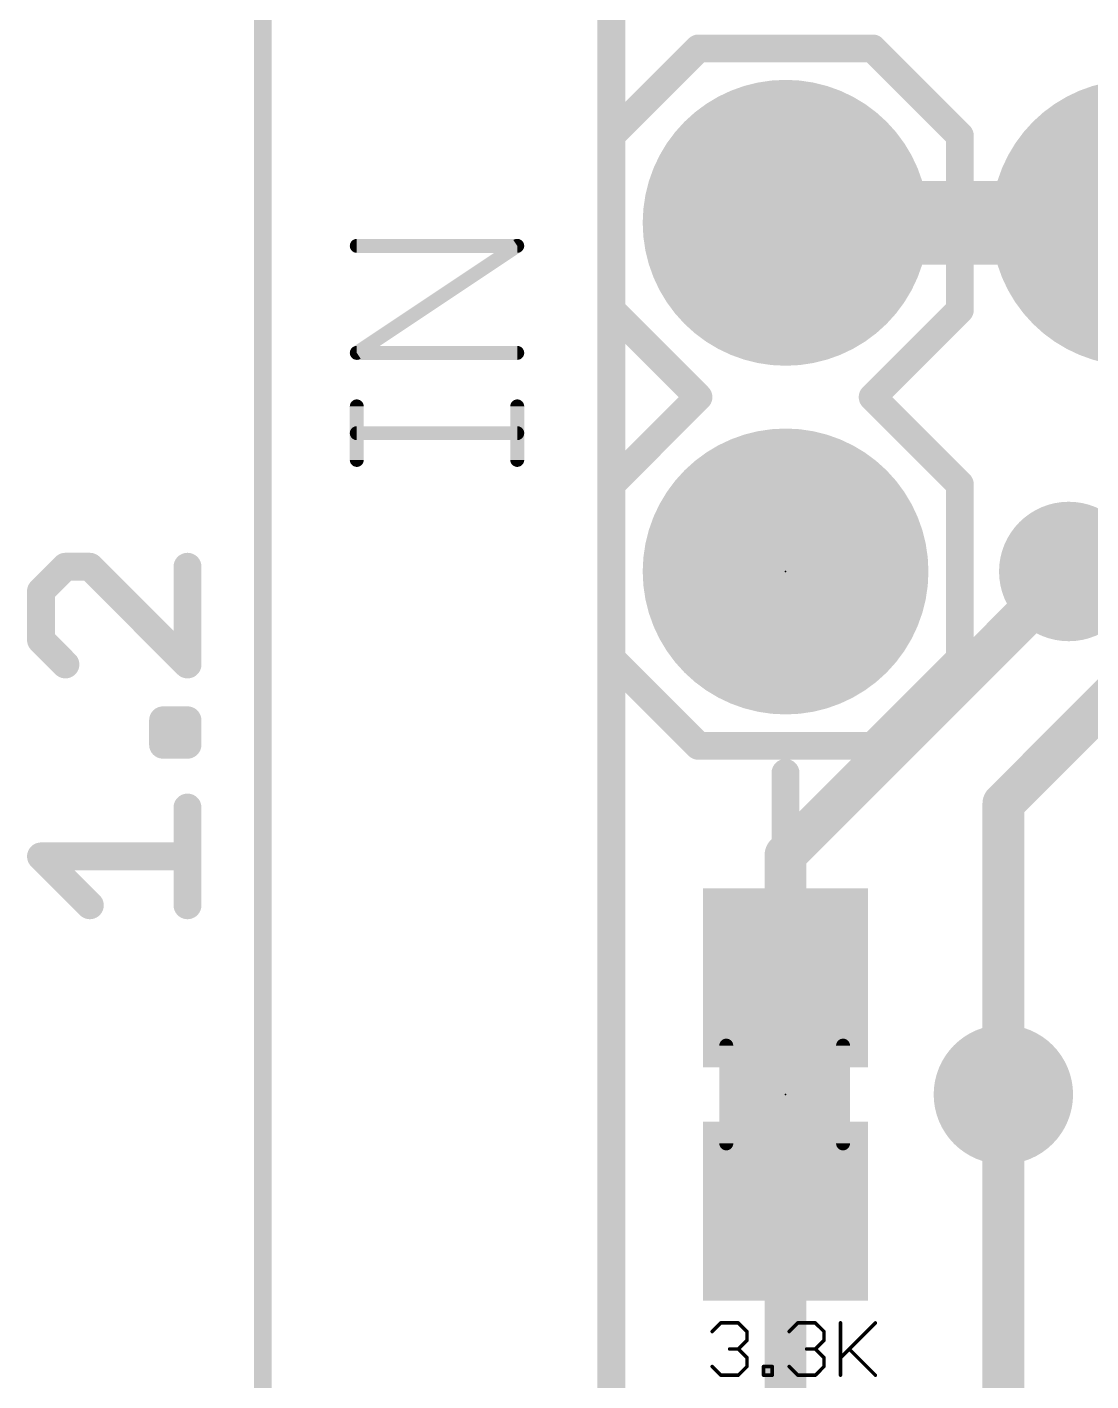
# Model space of a CAD drawing. Extents: x -43 to 64, y -12 to 35.
# Drawn here: x -4.26 to 3.5, y 10.61 to 20.48 of the extents above; entities that cross this region are included whole.
import ezdxf

# ---------------------------------------------------------------- set-up
doc = ezdxf.new("R2010")
doc.units = 0
for name, color, linetype in [('1', 12, 'CONTINUOUS'), ('17', 110, 'CONTINUOUS'), ('18', 110, 'CONTINUOUS'), ('20', 53, 'CONTINUOUS'), ('21', 53, 'CONTINUOUS'), ('23', 53, 'CONTINUOUS'), ('27', 253, 'CONTINUOUS'), ('29', 253, 'CONTINUOUS'), ('31', 253, 'CONTINUOUS'), ('51', 53, 'CONTINUOUS')]:
    doc.layers.add(name, color=color, linetype=linetype)

# ---------------------------------------------------------------- blocks, each defined once
blk = doc.blocks.new('RECT')
blk.add_solid([(-0.5, -0.5), (0.5, -0.5), (-0.5, 0.5), (0.5, 0.5)])
blk = doc.blocks.new('ROUNDP')
at = {"const_width": 0.5}
blk.add_lwpolyline([(0, -0.25, 1), (0, 0.25, 1), (0, -0.25)], format="xyb", dxfattribs=at)
blk = doc.blocks.new('ROUNDV')
at = {"const_width": 0.5}
blk.add_lwpolyline([(0, -0.25, 1), (0, 0.25, 1), (0, -0.25)], format="xyb", dxfattribs=at)

msp = doc.modelspace()

# ---------------------------------------------------------------- linework, layer by layer
at = {"layer": '1'}
for points, const_width in [([(0, 0), (0, 30.48)], 0.2032), ([(1.27, 19.05), (3.81, 19.05)], 0.6096), ([(5.183, 17.145), (2.8575, 14.8195)], 0.3048), ([(3.3338, 16.51), (1.27, 14.4463)], 0.3048), ([(2.8575, 14.8195), (2.8575, 12.7)], 0.3048), ([(1.27, 14.4463), (1.27, 13.55)], 0.3048), ([(2.8575, 9.74), (2.8575, 12.7)], 0.3048), ([(1.27, 11.85), (1.27, 9.3663)], 0.3048)]:
    msp.add_lwpolyline(points, dxfattribs=dict(at, const_width=const_width))
for points, const_width in [([(1.27, 19.2024, 1), (1.27, 18.8976)], 0.3048), ([(3.3876, 16.4561, 1), (3.2799, 16.5639)], 0.1524), ([(2.9337, 14.8195, 1), (2.7813, 14.8195)], 0.1524), ([(2.8036, 14.8733, 1), (2.9114, 14.7656)], 0.1524), ([(1.3462, 14.4463, 1), (1.1938, 14.4463)], 0.1524), ([(1.2161, 14.5001, 1), (1.3239, 14.3924)], 0.1524), ([(1.1938, 13.55, 1), (1.3462, 13.55)], 0.1524), ([(2.9337, 12.7, 1), (2.7813, 12.7)], 0.1524), ([(2.7813, 12.7, 1), (2.9337, 12.7)], 0.1524), ([(1.3462, 11.85, 1), (1.1938, 11.85)], 0.1524)]:
    msp.add_lwpolyline(points, format="xyb", dxfattribs=dict(at, const_width=const_width))
at = {"layer": '20', "const_width": 0.2032}
msp.add_lwpolyline([(0, 30.48), (0, 0)], dxfattribs=at)
at = {"layer": '21', "const_width": 0.2032}
for points in [[(0, 19.685), (0.635, 20.32)], [(0.635, 20.32), (1.905, 20.32)], [(1.905, 20.32), (2.54, 19.685)], [(0, 18.415), (0, 19.685)], [(2.54, 19.685), (2.54, 18.415)], [(0.635, 17.78), (0, 18.415)], [(2.54, 18.415), (1.905, 17.78)], [(0, 17.145), (0.635, 17.78)], [(1.905, 17.78), (2.54, 17.145)], [(0, 15.875), (0, 17.145)], [(2.54, 17.145), (2.54, 15.875)], [(0, 15.875), (0.635, 15.24)], [(1.905, 15.24), (2.54, 15.875)], [(0.635, 15.24), (1.905, 15.24)], [(1.2695, 14.331), (1.2695, 15.0428)]]:
    msp.add_lwpolyline(points, dxfattribs=at)
at = {"layer": '21', "const_width": 0.1016}
for points in [[(0.635, 20.3708, 1), (0.635, 20.2692)], [(0.6709, 20.2841, 1), (0.5991, 20.3559)], [(1.9409, 20.3559, 1), (1.8691, 20.2841)], [(1.905, 20.2692, 1), (1.905, 20.3708)], [(0.0508, 19.685, 1), (-0.0508, 19.685)], [(-0.0359, 19.7209, 1), (0.0359, 19.6491)], [(2.5908, 19.685, 1), (2.4892, 19.685)], [(2.5041, 19.6491, 1), (2.5759, 19.7209)], [(0.0359, 18.4509, 1), (-0.0359, 18.3791)], [(-0.0508, 18.415, 1), (0.0508, 18.415)], [(2.4892, 18.415, 1), (2.5908, 18.415)], [(2.5759, 18.3791, 1), (2.5041, 18.4509)], [(0.6709, 17.7441, 1), (0.5991, 17.8159)], [(0.5991, 17.7441, 1), (0.6709, 17.8159)], [(1.9409, 17.8159, 1), (1.8691, 17.7441)], [(1.8691, 17.8159, 1), (1.9409, 17.7441)], [(0.0508, 17.145, 1), (-0.0508, 17.145)], [(-0.0359, 17.1809, 1), (0.0359, 17.1091)], [(2.5908, 17.145, 1), (2.4892, 17.145)], [(2.5041, 17.1091, 1), (2.5759, 17.1809)], [(0.0359, 15.9109, 1), (-0.0359, 15.8391)], [(2.5759, 15.8391, 1), (2.5041, 15.9109)], [(-0.0508, 15.875, 1), (0.0508, 15.875)], [(2.4892, 15.875, 1), (2.5908, 15.875)], [(0.635, 15.2908, 1), (0.635, 15.1892)], [(0.5991, 15.2041, 1), (0.6709, 15.2759)], [(1.8691, 15.2759, 1), (1.9409, 15.2041)], [(1.905, 15.1892, 1), (1.905, 15.2908)], [(1.3203, 15.0428, 1), (1.2187, 15.0428)], [(1.2187, 14.331, 1), (1.3203, 14.331)]]:
    msp.add_lwpolyline(points, format="xyb", dxfattribs=at)
at = {"layer": '23'}
for p in [(1.27, 16.51), (1.27, 12.7)]:
    msp.add_point(p, dxfattribs=at)
at = {"layer": '27'}
for points, const_width in [([(-1.8552, 18.1024), (-0.6858, 18.882)], 0.1016), ([(-0.6858, 18.882), (-1.8552, 18.882)], 0.1016), ([(-0.6858, 18.1024), (-1.8552, 18.1024)], 0.1016), ([(-1.8552, 17.3228), (-1.8552, 17.7126)], 0.1016), ([(-0.6858, 17.3228), (-0.6858, 17.7126)], 0.1016), ([(-0.6858, 17.5177), (-1.8552, 17.5177)], 0.1016), ([(0.735, 10.9731), (0.7985, 11.0366)], 0.0254), ([(0.7985, 11.0366), (0.9256, 11.0366)], 0.0254), ([(0.9256, 11.0366), (0.9892, 10.9731)], 0.0254), ([(1.2963, 10.9731), (1.3598, 11.0366)], 0.0254), ([(1.3598, 11.0366), (1.4869, 11.0366)], 0.0254), ([(1.4869, 11.0366), (1.5505, 10.9731)], 0.0254), ([(1.6705, 11.0366), (1.6705, 10.6553)], 0.0254), ([(1.6705, 10.7824), (1.9247, 11.0366)], 0.0254), ([(0.9892, 10.9731), (0.9892, 10.9095)], 0.0254), ([(1.5505, 10.9731), (1.5505, 10.9095)], 0.0254), ([(0.9256, 10.846), (0.8621, 10.846)], 0.0254), ([(0.9892, 10.9095), (0.9256, 10.846)], 0.0254), ([(0.9256, 10.846), (0.9892, 10.7824)], 0.0254), ([(1.4869, 10.846), (1.4234, 10.846)], 0.0254), ([(1.5505, 10.9095), (1.4869, 10.846)], 0.0254), ([(1.4869, 10.846), (1.5505, 10.7824)], 0.0254), ([(1.734, 10.846), (1.9247, 10.6553)], 0.0254), ([(0.9892, 10.7824), (0.9892, 10.7189)], 0.0254), ([(1.5505, 10.7824), (1.5505, 10.7189)], 0.0254), ([(0.7985, 10.6553), (0.735, 10.7189)], 0.0254), ([(0.9256, 10.6553), (0.7985, 10.6553)], 0.0254), ([(0.9892, 10.7189), (0.9256, 10.6553)], 0.0254), ([(1.1092, 10.6553), (1.1092, 10.7189)], 0.0254), ([(1.1092, 10.7189), (1.1727, 10.7189)], 0.0254), ([(1.1727, 10.6553), (1.1092, 10.6553)], 0.0254), ([(1.1727, 10.7189), (1.1727, 10.6553)], 0.0254), ([(1.3598, 10.6553), (1.2963, 10.7189)], 0.0254), ([(1.4869, 10.6553), (1.3598, 10.6553)], 0.0254), ([(1.5505, 10.7189), (1.4869, 10.6553)], 0.0254)]:
    msp.add_lwpolyline(points, dxfattribs=dict(at, const_width=const_width))
for points, const_width in [([(-1.8552, 18.9074, 1), (-1.8552, 18.8566)], 0.0508), ([(-0.6717, 18.8609, 1), (-0.6999, 18.9031)], 0.0508), ([(-0.6858, 18.8566, 1), (-0.6858, 18.9074)], 0.0508), ([(-1.8552, 18.1278, 1), (-1.8552, 18.077)], 0.0508), ([(-1.8693, 18.1235, 1), (-1.8411, 18.0813)], 0.0508), ([(-0.6858, 18.077, 1), (-0.6858, 18.1278)], 0.0508), ([(-1.8298, 17.7126, 1), (-1.8806, 17.7126)], 0.0508), ([(-0.6604, 17.7126, 1), (-0.7112, 17.7126)], 0.0508), ([(-1.8552, 17.5431, 1), (-1.8552, 17.4923)], 0.0508), ([(-0.6858, 17.4923, 1), (-0.6858, 17.5431)], 0.0508), ([(-1.8806, 17.3228, 1), (-1.8298, 17.3228)], 0.0508), ([(-0.7112, 17.3228, 1), (-0.6604, 17.3228)], 0.0508), ([(0.7985, 11.043, 1), (0.7985, 11.0303)], 0.0127), ([(0.803, 11.0321, 1), (0.794, 11.0411)], 0.0127), ([(0.9301, 11.0411, 1), (0.9211, 11.0321)], 0.0127), ([(0.9256, 11.0303, 1), (0.9256, 11.043)], 0.0127), ([(1.3598, 11.043, 1), (1.3598, 11.0303)], 0.0127), ([(1.3643, 11.0321, 1), (1.3553, 11.0411)], 0.0127), ([(1.4914, 11.0411, 1), (1.4825, 11.0321)], 0.0127), ([(1.4869, 11.0303, 1), (1.4869, 11.043)], 0.0127), ([(1.6768, 11.0366, 1), (1.6641, 11.0366)], 0.0127), ([(1.9292, 11.0321, 1), (1.9202, 11.0411)], 0.0127), ([(0.7305, 10.9776, 1), (0.7395, 10.9686)], 0.0127), ([(0.9955, 10.9731, 1), (0.9828, 10.9731)], 0.0127), ([(0.9847, 10.9686, 1), (0.9937, 10.9776)], 0.0127), ([(1.2918, 10.9776, 1), (1.3008, 10.9686)], 0.0127), ([(1.5569, 10.9731, 1), (1.5441, 10.9731)], 0.0127), ([(1.546, 10.9686, 1), (1.555, 10.9776)], 0.0127), ([(0.8621, 10.8523, 1), (0.8621, 10.8396)], 0.0127), ([(0.9301, 10.8505, 1), (0.9211, 10.8415)], 0.0127), ([(0.9211, 10.8505, 1), (0.9301, 10.8415)], 0.0127), ([(0.9256, 10.8396, 1), (0.9256, 10.8523)], 0.0127), ([(0.9828, 10.9095, 1), (0.9955, 10.9095)], 0.0127), ([(0.9937, 10.905, 1), (0.9847, 10.914)], 0.0127), ([(1.4234, 10.8523, 1), (1.4234, 10.8396)], 0.0127), ([(1.4914, 10.8505, 1), (1.4825, 10.8415)], 0.0127), ([(1.4825, 10.8505, 1), (1.4914, 10.8415)], 0.0127), ([(1.4869, 10.8396, 1), (1.4869, 10.8523)], 0.0127), ([(1.5441, 10.9095, 1), (1.5569, 10.9095)], 0.0127), ([(1.555, 10.905, 1), (1.546, 10.914)], 0.0127), ([(1.7385, 10.8505, 1), (1.7296, 10.8415)], 0.0127), ([(0.9955, 10.7824, 1), (0.9828, 10.7824)], 0.0127), ([(0.9847, 10.7779, 1), (0.9937, 10.7869)], 0.0127), ([(1.5569, 10.7824, 1), (1.5441, 10.7824)], 0.0127), ([(1.546, 10.7779, 1), (1.555, 10.7869)], 0.0127), ([(1.666, 10.7869, 1), (1.675, 10.7779)], 0.0127), ([(0.7395, 10.7233, 1), (0.7305, 10.7144)], 0.0127), ([(0.7985, 10.6616, 1), (0.7985, 10.649)], 0.0127), ([(0.794, 10.6508, 1), (0.803, 10.6598)], 0.0127), ([(0.9211, 10.6598, 1), (0.9301, 10.6508)], 0.0127), ([(0.9256, 10.649, 1), (0.9256, 10.6616)], 0.0127), ([(0.9828, 10.7189, 1), (0.9955, 10.7189)], 0.0127), ([(0.9937, 10.7144, 1), (0.9847, 10.7233)], 0.0127), ([(1.1155, 10.7189, 1), (1.1028, 10.7189)], 0.0127), ([(1.1092, 10.7252, 1), (1.1092, 10.7125)], 0.0127), ([(1.1092, 10.6616, 1), (1.1092, 10.649)], 0.0127), ([(1.1028, 10.6553, 1), (1.1155, 10.6553)], 0.0127), ([(1.1791, 10.7189, 1), (1.1664, 10.7189)], 0.0127), ([(1.1664, 10.6553, 1), (1.1791, 10.6553)], 0.0127), ([(1.1727, 10.7125, 1), (1.1727, 10.7252)], 0.0127), ([(1.1727, 10.649, 1), (1.1727, 10.6616)], 0.0127), ([(1.3008, 10.7233, 1), (1.2918, 10.7144)], 0.0127), ([(1.3598, 10.6616, 1), (1.3598, 10.649)], 0.0127), ([(1.3553, 10.6508, 1), (1.3643, 10.6598)], 0.0127), ([(1.4825, 10.6598, 1), (1.4914, 10.6508)], 0.0127), ([(1.4869, 10.649, 1), (1.4869, 10.6616)], 0.0127), ([(1.5441, 10.7189, 1), (1.5569, 10.7189)], 0.0127), ([(1.555, 10.7144, 1), (1.546, 10.7233)], 0.0127), ([(1.6641, 10.6553, 1), (1.6768, 10.6553)], 0.0127), ([(1.9202, 10.6508, 1), (1.9292, 10.6598)], 0.0127)]:
    msp.add_lwpolyline(points, format="xyb", dxfattribs=dict(at, const_width=const_width))
at = {"layer": '51'}
for points, const_width in [([(-2.54, 0.065), (-2.54, 30.415)], 0.13), ([(-3.9789, 16.5445), (-4.1568, 16.3665)], 0.2032), ([(-3.8009, 16.5445), (-3.9789, 16.5445)], 0.2032), ([(-3.0891, 15.8327), (-3.8009, 16.5445)], 0.2032), ([(-3.0891, 16.5445), (-3.0891, 15.8327)], 0.2032), ([(-4.1568, 16.3665), (-4.1568, 16.0106)], 0.2032), ([(-4.1568, 16.0106), (-3.9789, 15.8327)], 0.2032), ([(-3.2671, 15.248), (-3.2671, 15.4259)], 0.2032), ([(-3.2671, 15.4259), (-3.0891, 15.4259)], 0.2032), ([(-3.0891, 15.4259), (-3.0891, 15.248)], 0.2032), ([(-3.0891, 15.248), (-3.2671, 15.248)], 0.2032), ([(-3.0891, 14.0786), (-3.0891, 14.7904)], 0.2032), ([(-3.8009, 14.0786), (-4.1568, 14.4345)], 0.2032), ([(-4.1568, 14.4345), (-3.0891, 14.4345)], 0.2032), ([(0.838, 12.344), (0.838, 13.056)], 0.1016), ([(1.689, 12.344), (1.689, 13.056)], 0.1016)]:
    msp.add_lwpolyline(points, dxfattribs=dict(at, const_width=const_width))
for points, const_width in [([(-3.9789, 16.5953, 1), (-3.9789, 16.4937)], 0.1016), ([(-3.9429, 16.5086, 1), (-4.0148, 16.5804)], 0.1016), ([(-3.765, 16.5804, 1), (-3.8368, 16.5086)], 0.1016), ([(-3.8009, 16.4937, 1), (-3.8009, 16.5953)], 0.1016), ([(-3.0383, 16.5445, 1), (-3.1399, 16.5445)], 0.1016), ([(-4.106, 16.3665, 1), (-4.2076, 16.3665)], 0.1016), ([(-4.1927, 16.4025, 1), (-4.1209, 16.3306)], 0.1016), ([(-4.1209, 16.0466, 1), (-4.1927, 15.9747)], 0.1016), ([(-4.2076, 16.0106, 1), (-4.106, 16.0106)], 0.1016), ([(-4.0148, 15.7968, 1), (-3.9429, 15.8686)], 0.1016), ([(-3.1399, 15.8327, 1), (-3.0383, 15.8327)], 0.1016), ([(-3.125, 15.7968, 1), (-3.0532, 15.8686)], 0.1016), ([(-3.2163, 15.4259, 1), (-3.3179, 15.4259)], 0.1016), ([(-3.2671, 15.4767, 1), (-3.2671, 15.3751)], 0.1016), ([(-3.0383, 15.4259, 1), (-3.1399, 15.4259)], 0.1016), ([(-3.0891, 15.3751, 1), (-3.0891, 15.4767)], 0.1016), ([(-3.2671, 15.2988, 1), (-3.2671, 15.1972)], 0.1016), ([(-3.3179, 15.248, 1), (-3.2163, 15.248)], 0.1016), ([(-3.1399, 15.248, 1), (-3.0383, 15.248)], 0.1016), ([(-3.0891, 15.1972, 1), (-3.0891, 15.2988)], 0.1016), ([(-3.0383, 14.7904, 1), (-3.1399, 14.7904)], 0.1016), ([(-4.1209, 14.4704, 1), (-4.1927, 14.3986)], 0.1016), ([(-4.1568, 14.4853, 1), (-4.1568, 14.3837)], 0.1016), ([(-3.0891, 14.3837, 1), (-3.0891, 14.4853)], 0.1016), ([(-3.8368, 14.0427, 1), (-3.765, 14.1145)], 0.1016), ([(-3.1399, 14.0786, 1), (-3.0383, 14.0786)], 0.1016), ([(0.8634, 13.056, 1), (0.8126, 13.056)], 0.0508), ([(1.7144, 13.056, 1), (1.6636, 13.056)], 0.0508), ([(0.8126, 12.344, 1), (0.8634, 12.344)], 0.0508), ([(1.6636, 12.344, 1), (1.7144, 12.344)], 0.0508)]:
    msp.add_lwpolyline(points, format="xyb", dxfattribs=dict(at, const_width=const_width))

# ---------------------------------------------------------------- block references
at = {"layer": '1', "xscale": 1.1, "rotation": 90}
for p in [(1.27, 13.55), (1.27, 11.85)]:
    msp.add_blockref('RECT', p, dxfattribs=at)
at = {"layer": '17', "xscale": 1.8796, "yscale": 1.8796, "rotation": 180}
for p in [(1.27, 19.05), (1.27, 16.51)]:
    msp.add_blockref('ROUNDP', p, dxfattribs=at)
at = {"layer": '17', "xscale": 1.8796, "yscale": 1.8796}
msp.add_blockref('ROUNDP', (3.81, 19.05), dxfattribs=at)
at = {"layer": '18', "xscale": 1.016, "yscale": 1.016}
for p in [(3.3338, 16.51), (3.3338, 16.51), (2.8575, 12.7), (2.8575, 12.7)]:
    msp.add_blockref('ROUNDV', p, dxfattribs=at)
at = {"layer": '21', "xscale": 0.4572, "yscale": 0.762, "rotation": 90}
msp.add_blockref('RECT', (1.27, 12.7), dxfattribs=at)
at = {"layer": '29'}
for name, p, xscale, yscale, rotation in [('ROUNDP', (1.27, 19.05), 2.0828, 2.0828, 180), ('ROUNDP', (1.27, 16.51), 2.0828, 2.0828, 180), ('RECT', (1.27, 13.55), 1.3032, 1.2032, 90), ('RECT', (1.27, 11.85), 1.3032, 1.2032, 90)]:
    msp.add_blockref(name, p, dxfattribs=dict(at, xscale=xscale, yscale=yscale, rotation=rotation))
at = {"layer": '29', "xscale": 2.0828, "yscale": 2.0828}
msp.add_blockref('ROUNDP', (3.81, 19.05), dxfattribs=at)
at = {"layer": '31', "xscale": 1.1, "rotation": 90}
for p in [(1.27, 13.55), (1.27, 11.85)]:
    msp.add_blockref('RECT', p, dxfattribs=at)
at = {"layer": '51', "rotation": 90}
for p, xscale, yscale in [((1.27, 19.05), 0.508, 0.508), ((1.27, 16.51), 0.508, 0.508), ((1.2649, 13.2803), 0.5001, 0.95), ((1.2649, 12.1119), 0.5001, 0.95)]:
    msp.add_blockref('RECT', p, dxfattribs=dict(at, xscale=xscale, yscale=yscale))

doc.saveas('drawing.dxf')
